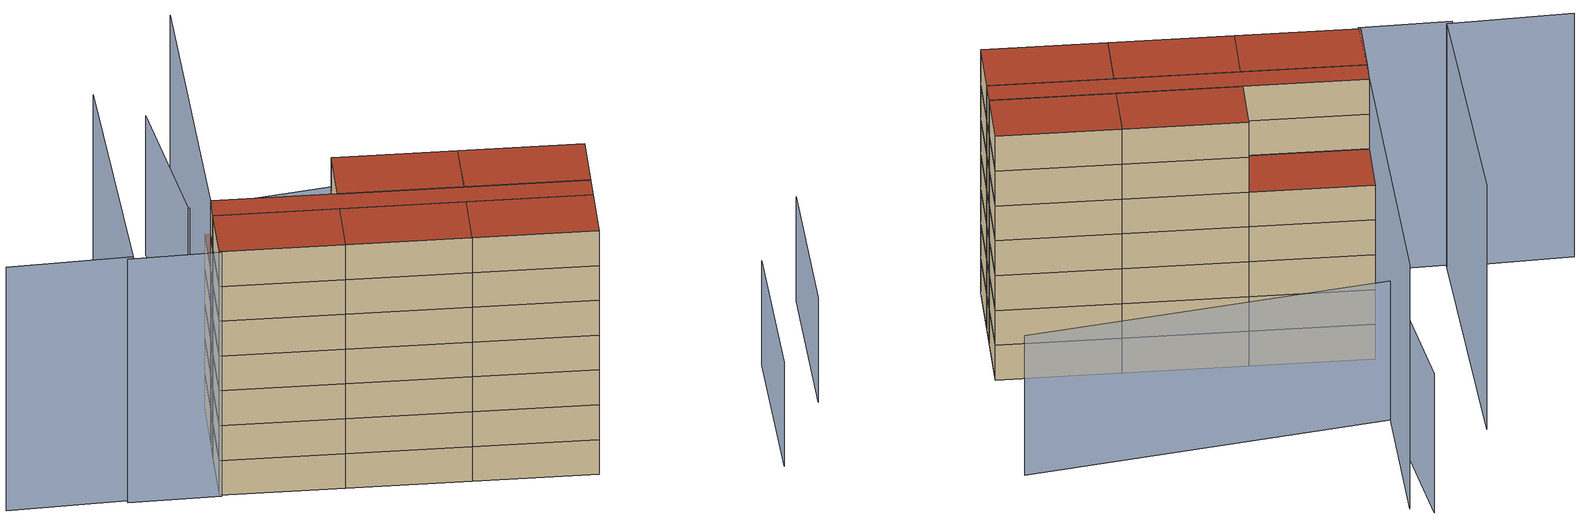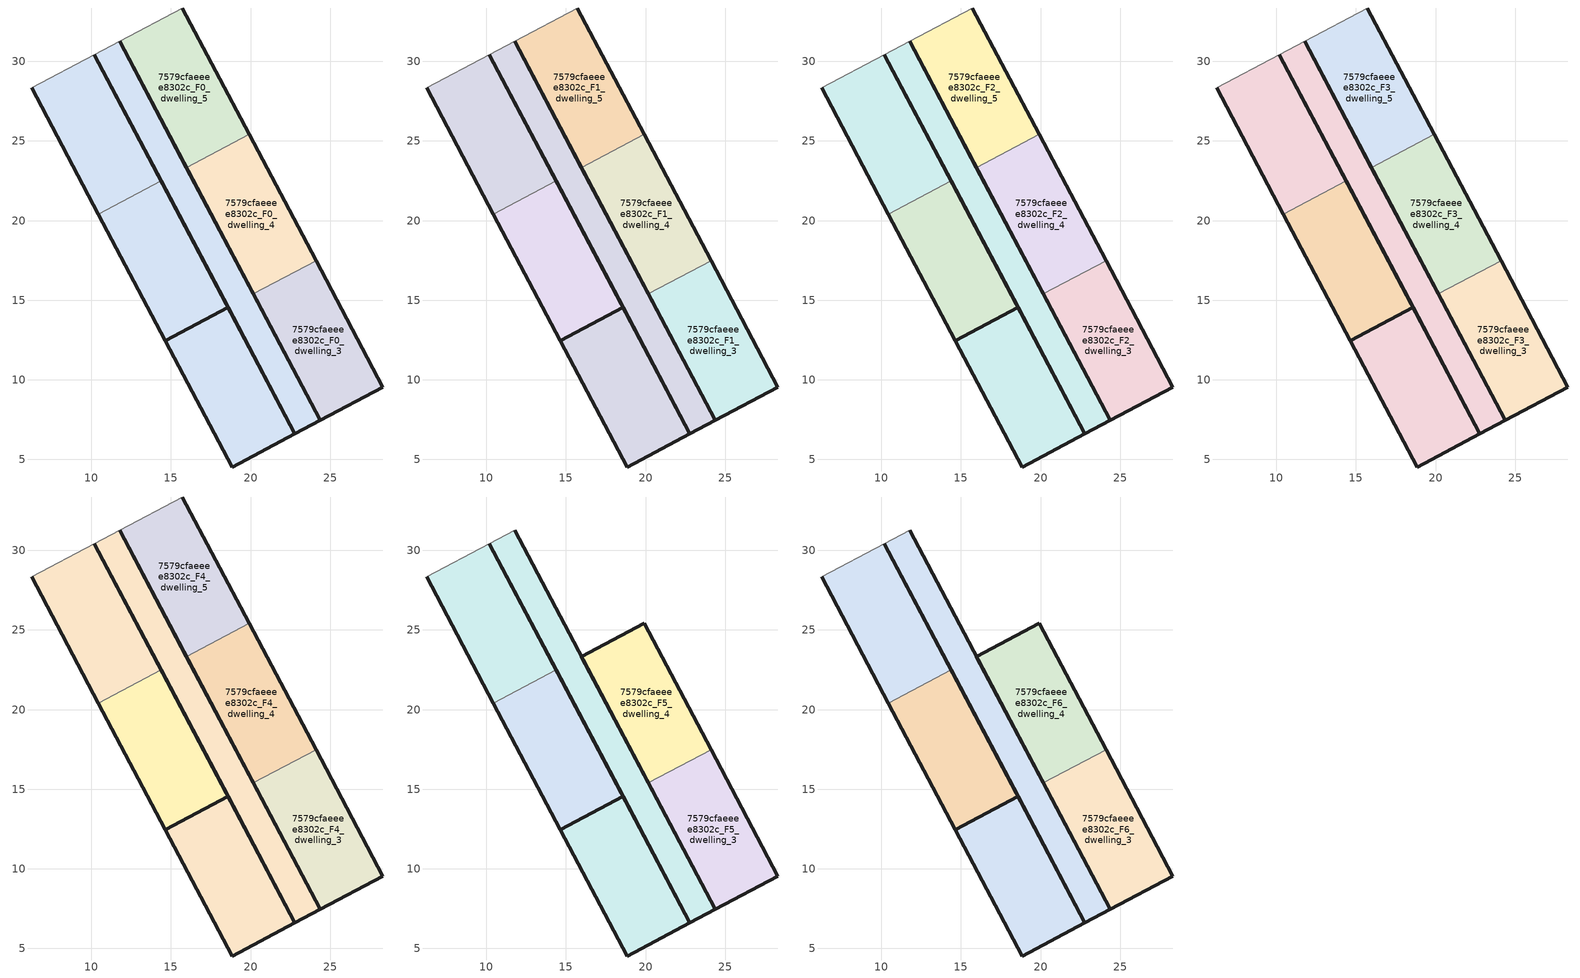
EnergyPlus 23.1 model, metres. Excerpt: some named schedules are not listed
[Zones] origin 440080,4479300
7579cfaeeee8302c_F0_dwelling_0
 floor ground (EU_floor_Construction): 18.58,14.55 22.78,6.61 18.84,4.53 14.64,12.46 z0; 11.78,31.27 24.37,7.45 22.78,6.61 18.58,14.55 10.19,30.42 z0
 wall outside (EU_wall_Construction): 14.64,12.46 18.84,4.53 22.78,6.61 18.58,14.55 14.64,12.46 z0:3
7579cfaeeee8302c_F0_dwelling_1
 floor ground (EU_floor_Construction): 14.38,22.49 18.58,14.55 14.64,12.46 10.44,20.4 z0; 11.78,31.27 24.37,7.45 22.78,6.61 18.58,14.55 14.38,22.49 10.19,30.42 z0
 wall outside (EU_wall_Construction): 10.44,20.4 14.64,12.46 18.58,14.55 14.38,22.49 z0:3
 wall to 7579cfaeeee8302c_F0_dwelling_2 (EU_wall_Construction): 14.38,22.49 10.44,20.4 z0:3
7579cfaeeee8302c_F0_dwelling_2
 floor ground (EU_floor_Construction): 10.19,30.42 14.38,22.49 10.44,20.4 6.25,28.34 z0; 11.78,31.27 24.37,7.45 22.78,6.61 14.38,22.49 10.19,30.42 z0
 wall outside (EU_wall_Construction): 6.25,28.34 10.44,20.4 / 14.38,22.49 10.19,30.42 z0:3
 wall adiabatic (EU_wall_Construction): 10.19,30.42 6.25,28.34 z0:3
7579cfaeeee8302c_F0_dwelling_3
 floor ground (EU_floor_Construction): 24.12,17.48 28.31,9.54 24.37,7.45 20.17,15.39 z0
 wall outside (EU_wall_Construction): 20.17,15.39 24.37,7.45 28.31,9.54 24.12,17.48 z0:3
 wall to 7579cfaeeee8302c_F0_dwelling_4 (EU_wall_Construction): 24.12,17.48 20.17,15.39 z0:3
7579cfaeeee8302c_F0_dwelling_4
 floor ground (EU_floor_Construction): 19.92,25.41 24.12,17.48 20.17,15.39 15.98,23.33 z0
 wall outside (EU_wall_Construction): 24.12,17.48 19.92,25.41 / 15.98,23.33 20.17,15.39 z0:3
 wall to 7579cfaeeee8302c_F0_dwelling_5 (EU_wall_Construction): 19.92,25.41 15.98,23.33 z0:3
7579cfaeeee8302c_F0_dwelling_5
 floor ground (EU_floor_Construction): 15.72,33.35 19.92,25.41 15.98,23.33 11.78,31.27 z0
 wall outside (EU_wall_Construction): 19.92,25.41 15.72,33.35 / 11.78,31.27 15.98,23.33 z0:3
 wall adiabatic (EU_wall_Construction): 15.72,33.35 11.78,31.27 z0:3
7579cfaeeee8302c_F0_circulation
 floor ground (EU_floor_Construction): 18.58,14.55 22.78,6.61 18.84,4.53 14.64,12.46 z0; 11.78,31.27 24.37,7.45 22.78,6.61 18.58,14.55 14.38,22.49 10.19,30.42 z0; 14.38,22.49 18.58,14.55 14.64,12.46 10.44,20.4 z0; 10.19,30.42 14.38,22.49 10.44,20.4 6.25,28.34 z0
 wall outside (EU_wall_Construction): 10.19,30.42 22.78,6.61 24.37,7.45 11.78,31.27 z0:3
 wall adiabatic (EU_wall_Construction): 11.78,31.27 10.19,30.42 z0:3
7579cfaeeee8302c_F1_dwelling_0
 floor outside (EU_floor_Construction): 18.58,14.55 22.78,6.61 18.84,4.53 14.64,12.46 z3
 floor to 7579cfaeeee8302c_F0_dwelling_0 (EU_floor_Construction): 11.78,31.27 24.37,7.45 22.78,6.61 18.58,14.55 10.19,30.42 z3
 wall outside (EU_wall_Construction): 14.64,12.46 18.84,4.53 22.78,6.61 18.58,14.55 14.64,12.46 z3:6
7579cfaeeee8302c_F1_dwelling_1
 floor to 7579cfaeeee8302c_F0_dwelling_1 (EU_floor_Construction): 14.38,22.49 18.58,14.55 14.64,12.46 10.44,20.4 z3; 11.78,31.27 24.37,7.45 22.78,6.61 18.58,14.55 14.38,22.49 10.19,30.42 z3
 wall outside (EU_wall_Construction): 10.44,20.4 14.64,12.46 18.58,14.55 14.38,22.49 z3:6
 wall to 7579cfaeeee8302c_F1_dwelling_2 (EU_wall_Construction): 14.38,22.49 10.44,20.4 z3:6
7579cfaeeee8302c_F1_dwelling_2
 floor to 7579cfaeeee8302c_F0_dwelling_2 (EU_floor_Construction): 10.19,30.42 14.38,22.49 10.44,20.4 6.25,28.34 z3; 11.78,31.27 24.37,7.45 22.78,6.61 14.38,22.49 10.19,30.42 z3
 wall outside (EU_wall_Construction): 6.25,28.34 10.44,20.4 / 14.38,22.49 10.19,30.42 z3:6
 wall adiabatic (EU_wall_Construction): 10.19,30.42 6.25,28.34 z3:6
7579cfaeeee8302c_F1_dwelling_3
 floor to 7579cfaeeee8302c_F0_dwelling_3 (EU_floor_Construction): 24.12,17.48 28.31,9.54 24.37,7.45 20.17,15.39 z3
 wall outside (EU_wall_Construction): 20.17,15.39 24.37,7.45 28.31,9.54 24.12,17.48 z3:6
 wall to 7579cfaeeee8302c_F1_dwelling_4 (EU_wall_Construction): 24.12,17.48 20.17,15.39 z3:6
7579cfaeeee8302c_F1_dwelling_4
 floor to 7579cfaeeee8302c_F0_dwelling_4 (EU_floor_Construction): 19.92,25.41 24.12,17.48 20.17,15.39 15.98,23.33 z3
 wall outside (EU_wall_Construction): 24.12,17.48 19.92,25.41 / 15.98,23.33 20.17,15.39 z3:6
 wall to 7579cfaeeee8302c_F1_dwelling_5 (EU_wall_Construction): 19.92,25.41 15.98,23.33 z3:6
7579cfaeeee8302c_F1_dwelling_5
 floor to 7579cfaeeee8302c_F0_dwelling_5 (EU_floor_Construction): 15.72,33.35 19.92,25.41 15.98,23.33 11.78,31.27 z3
 wall outside (EU_wall_Construction): 19.92,25.41 15.72,33.35 / 11.78,31.27 15.98,23.33 z3:6
 wall adiabatic (EU_wall_Construction): 15.72,33.35 11.78,31.27 z3:6
7579cfaeeee8302c_F1_circulation
 floor outside (EU_floor_Construction): 14.38,22.49 18.58,14.55 14.64,12.46 10.44,20.4 z3; 10.19,30.42 14.38,22.49 10.44,20.4 6.25,28.34 z3
 floor to 7579cfaeeee8302c_F0_circulation (EU_floor_Construction): 18.58,14.55 22.78,6.61 18.84,4.53 14.64,12.46 z3; 11.78,31.27 24.37,7.45 22.78,6.61 18.58,14.55 14.38,22.49 10.19,30.42 z3
 wall outside (EU_wall_Construction): 10.19,30.42 22.78,6.61 24.37,7.45 11.78,31.27 z3:6
 wall adiabatic (EU_wall_Construction): 11.78,31.27 10.19,30.42 z3:6
7579cfaeeee8302c_F2_dwelling_0
 floor outside (EU_floor_Construction): 18.58,14.55 22.78,6.61 18.84,4.53 14.64,12.46 z6
 floor to 7579cfaeeee8302c_F1_dwelling_0 (EU_floor_Construction): 11.78,31.27 24.37,7.45 22.78,6.61 18.58,14.55 10.19,30.42 z6
 wall outside (EU_wall_Construction): 14.64,12.46 18.84,4.53 22.78,6.61 18.58,14.55 14.64,12.46 z6:9
7579cfaeeee8302c_F2_dwelling_1
 floor to 7579cfaeeee8302c_F1_dwelling_1 (EU_floor_Construction): 14.38,22.49 18.58,14.55 14.64,12.46 10.44,20.4 z6; 11.78,31.27 24.37,7.45 22.78,6.61 18.58,14.55 14.38,22.49 10.19,30.42 z6
 wall outside (EU_wall_Construction): 10.44,20.4 14.64,12.46 18.58,14.55 14.38,22.49 z6:9
 wall to 7579cfaeeee8302c_F2_dwelling_2 (EU_wall_Construction): 14.38,22.49 10.44,20.4 z6:9
7579cfaeeee8302c_F2_dwelling_2
 floor to 7579cfaeeee8302c_F1_dwelling_2 (EU_floor_Construction): 10.19,30.42 14.38,22.49 10.44,20.4 6.25,28.34 z6; 11.78,31.27 24.37,7.45 22.78,6.61 14.38,22.49 10.19,30.42 z6
 wall outside (EU_wall_Construction): 6.25,28.34 10.44,20.4 / 14.38,22.49 10.19,30.42 z6:9
 wall adiabatic (EU_wall_Construction): 10.19,30.42 6.25,28.34 z6:9
7579cfaeeee8302c_F2_dwelling_3
 floor to 7579cfaeeee8302c_F1_dwelling_3 (EU_floor_Construction): 24.12,17.48 28.31,9.54 24.37,7.45 20.17,15.39 z6
 wall outside (EU_wall_Construction): 20.17,15.39 24.37,7.45 28.31,9.54 24.12,17.48 z6:9
 wall to 7579cfaeeee8302c_F2_dwelling_4 (EU_wall_Construction): 24.12,17.48 20.17,15.39 z6:9
7579cfaeeee8302c_F2_dwelling_4
 floor to 7579cfaeeee8302c_F1_dwelling_4 (EU_floor_Construction): 19.92,25.41 24.12,17.48 20.17,15.39 15.98,23.33 z6
 wall outside (EU_wall_Construction): 24.12,17.48 19.92,25.41 / 15.98,23.33 20.17,15.39 z6:9
 wall to 7579cfaeeee8302c_F2_dwelling_5 (EU_wall_Construction): 19.92,25.41 15.98,23.33 z6:9
7579cfaeeee8302c_F2_dwelling_5
 floor to 7579cfaeeee8302c_F1_dwelling_5 (EU_floor_Construction): 15.72,33.35 19.92,25.41 15.98,23.33 11.78,31.27 z6
 wall outside (EU_wall_Construction): 19.92,25.41 15.72,33.35 / 11.78,31.27 15.98,23.33 z6:9
 wall adiabatic (EU_wall_Construction): 15.72,33.35 11.78,31.27 z6:9
7579cfaeeee8302c_F2_circulation
 floor outside (EU_floor_Construction): 14.38,22.49 18.58,14.55 14.64,12.46 10.44,20.4 z6; 10.19,30.42 14.38,22.49 10.44,20.4 6.25,28.34 z6
 floor to 7579cfaeeee8302c_F1_circulation (EU_floor_Construction): 18.58,14.55 22.78,6.61 18.84,4.53 14.64,12.46 z6; 11.78,31.27 24.37,7.45 22.78,6.61 18.58,14.55 14.38,22.49 10.19,30.42 z6
 wall outside (EU_wall_Construction): 10.19,30.42 22.78,6.61 24.37,7.45 11.78,31.27 z6:9
 wall adiabatic (EU_wall_Construction): 11.78,31.27 10.19,30.42 z6:9
7579cfaeeee8302c_F3_dwelling_0
 floor outside (EU_floor_Construction): 18.58,14.55 22.78,6.61 18.84,4.53 14.64,12.46 z9
 floor to 7579cfaeeee8302c_F2_dwelling_0 (EU_floor_Construction): 11.78,31.27 24.37,7.45 22.78,6.61 18.58,14.55 10.19,30.42 z9
 wall outside (EU_wall_Construction): 14.64,12.46 18.84,4.53 22.78,6.61 18.58,14.55 14.64,12.46 z9:12
7579cfaeeee8302c_F3_dwelling_1
 floor to 7579cfaeeee8302c_F2_dwelling_1 (EU_floor_Construction): 14.38,22.49 18.58,14.55 14.64,12.46 10.44,20.4 z9; 11.78,31.27 24.37,7.45 22.78,6.61 18.58,14.55 14.38,22.49 10.19,30.42 z9
 wall outside (EU_wall_Construction): 10.44,20.4 14.64,12.46 18.58,14.55 14.38,22.49 z9:12
 wall to 7579cfaeeee8302c_F3_dwelling_2 (EU_wall_Construction): 14.38,22.49 10.44,20.4 z9:12
7579cfaeeee8302c_F3_dwelling_2
 floor to 7579cfaeeee8302c_F2_dwelling_2 (EU_floor_Construction): 10.19,30.42 14.38,22.49 10.44,20.4 6.25,28.34 z9; 11.78,31.27 24.37,7.45 22.78,6.61 14.38,22.49 10.19,30.42 z9
 wall outside (EU_wall_Construction): 6.25,28.34 10.44,20.4 / 14.38,22.49 10.19,30.42 z9:12
 wall adiabatic (EU_wall_Construction): 10.19,30.42 6.25,28.34 z9:12
7579cfaeeee8302c_F3_dwelling_3
 floor to 7579cfaeeee8302c_F2_dwelling_3 (EU_floor_Construction): 24.12,17.48 28.31,9.54 24.37,7.45 20.17,15.39 z9
 wall outside (EU_wall_Construction): 20.17,15.39 24.37,7.45 28.31,9.54 24.12,17.48 z9:12
 wall to 7579cfaeeee8302c_F3_dwelling_4 (EU_wall_Construction): 24.12,17.48 20.17,15.39 z9:12
7579cfaeeee8302c_F3_dwelling_4
 floor to 7579cfaeeee8302c_F2_dwelling_4 (EU_floor_Construction): 19.92,25.41 24.12,17.48 20.17,15.39 15.98,23.33 z9
 wall outside (EU_wall_Construction): 24.12,17.48 19.92,25.41 / 15.98,23.33 20.17,15.39 z9:12
 wall to 7579cfaeeee8302c_F3_dwelling_5 (EU_wall_Construction): 19.92,25.41 15.98,23.33 z9:12
7579cfaeeee8302c_F3_dwelling_5
 floor to 7579cfaeeee8302c_F2_dwelling_5 (EU_floor_Construction): 15.72,33.35 19.92,25.41 15.98,23.33 11.78,31.27 z9
 wall outside (EU_wall_Construction): 19.92,25.41 15.72,33.35 / 11.78,31.27 15.98,23.33 z9:12
 wall adiabatic (EU_wall_Construction): 15.72,33.35 11.78,31.27 z9:12
7579cfaeeee8302c_F3_circulation
 floor outside (EU_floor_Construction): 14.38,22.49 18.58,14.55 14.64,12.46 10.44,20.4 z9; 10.19,30.42 14.38,22.49 10.44,20.4 6.25,28.34 z9
 floor to 7579cfaeeee8302c_F2_circulation (EU_floor_Construction): 18.58,14.55 22.78,6.61 18.84,4.53 14.64,12.46 z9; 11.78,31.27 24.37,7.45 22.78,6.61 18.58,14.55 14.38,22.49 10.19,30.42 z9
 wall outside (EU_wall_Construction): 10.19,30.42 22.78,6.61 24.37,7.45 11.78,31.27 z9:12
 wall adiabatic (EU_wall_Construction): 11.78,31.27 10.19,30.42 z9:12
7579cfaeeee8302c_F4_dwelling_0
 floor outside (EU_floor_Construction): 18.58,14.55 22.78,6.61 18.84,4.53 14.64,12.46 z12
 floor to 7579cfaeeee8302c_F3_dwelling_0 (EU_floor_Construction): 11.78,31.27 24.37,7.45 22.78,6.61 18.58,14.55 10.19,30.42 z12
 wall outside (EU_wall_Construction): 14.64,12.46 18.84,4.53 22.78,6.61 18.58,14.55 14.64,12.46 z12:15
7579cfaeeee8302c_F4_dwelling_1
 floor to 7579cfaeeee8302c_F3_dwelling_1 (EU_floor_Construction): 14.38,22.49 18.58,14.55 14.64,12.46 10.44,20.4 z12; 11.78,31.27 24.37,7.45 22.78,6.61 18.58,14.55 14.38,22.49 10.19,30.42 z12
 wall outside (EU_wall_Construction): 10.44,20.4 14.64,12.46 18.58,14.55 14.38,22.49 z12:15
 wall to 7579cfaeeee8302c_F4_dwelling_2 (EU_wall_Construction): 14.38,22.49 10.44,20.4 z12:15
7579cfaeeee8302c_F4_dwelling_2
 floor to 7579cfaeeee8302c_F3_dwelling_2 (EU_floor_Construction): 10.19,30.42 14.38,22.49 10.44,20.4 6.25,28.34 z12; 11.78,31.27 24.37,7.45 22.78,6.61 14.38,22.49 10.19,30.42 z12
 wall outside (EU_wall_Construction): 6.25,28.34 10.44,20.4 / 14.38,22.49 10.19,30.42 z12:15
 wall adiabatic (EU_wall_Construction): 10.19,30.42 6.25,28.34 z12:15
7579cfaeeee8302c_F4_dwelling_3
 floor to 7579cfaeeee8302c_F3_dwelling_3 (EU_floor_Construction): 24.12,17.48 28.31,9.54 24.37,7.45 20.17,15.39 z12
 wall outside (EU_wall_Construction): 20.17,15.39 24.37,7.45 28.31,9.54 24.12,17.48 z12:15
 wall to 7579cfaeeee8302c_F4_dwelling_4 (EU_wall_Construction): 24.12,17.48 20.17,15.39 z12:15
7579cfaeeee8302c_F4_dwelling_4
 floor to 7579cfaeeee8302c_F3_dwelling_4 (EU_floor_Construction): 19.92,25.41 24.12,17.48 20.17,15.39 15.98,23.33 z12
 wall outside (EU_wall_Construction): 24.12,17.48 19.92,25.41 / 15.98,23.33 20.17,15.39 z12:15
 wall to 7579cfaeeee8302c_F4_dwelling_5 (EU_wall_Construction): 19.92,25.41 15.98,23.33 z12:15
7579cfaeeee8302c_F4_dwelling_5
 floor to 7579cfaeeee8302c_F3_dwelling_5 (EU_floor_Construction): 15.72,33.35 19.92,25.41 15.98,23.33 11.78,31.27 z12
 wall outside (EU_wall_Construction): 19.92,25.41 15.72,33.35 / 11.78,31.27 15.98,23.33 z12:15
 wall adiabatic (EU_wall_Construction): 15.72,33.35 11.78,31.27 z12:15
 roof outside (EU_roof_Construction): 19.92,25.41 15.72,33.35 11.78,31.27 15.98,23.33 z15
7579cfaeeee8302c_F4_circulation
 floor outside (EU_floor_Construction): 14.38,22.49 18.58,14.55 14.64,12.46 10.44,20.4 z12; 10.19,30.42 14.38,22.49 10.44,20.4 6.25,28.34 z12
 floor to 7579cfaeeee8302c_F3_circulation (EU_floor_Construction): 18.58,14.55 22.78,6.61 18.84,4.53 14.64,12.46 z12; 11.78,31.27 24.37,7.45 22.78,6.61 18.58,14.55 14.38,22.49 10.19,30.42 z12
 wall outside (EU_wall_Construction): 10.19,30.42 22.78,6.61 24.37,7.45 11.78,31.27 z12:15
 wall adiabatic (EU_wall_Construction): 11.78,31.27 10.19,30.42 z12:15
7579cfaeeee8302c_F5_dwelling_0
 floor outside (EU_floor_Construction): 18.58,14.55 22.78,6.61 18.84,4.53 14.64,12.46 z15
 floor to 7579cfaeeee8302c_F4_dwelling_0 (EU_floor_Construction): 11.78,31.27 24.37,7.45 22.78,6.61 18.58,14.55 10.19,30.42 z15
 wall outside (EU_wall_Construction): 14.64,12.46 18.84,4.53 22.78,6.61 18.58,14.55 14.64,12.46 z15:18
7579cfaeeee8302c_F5_dwelling_1
 floor to 7579cfaeeee8302c_F4_dwelling_1 (EU_floor_Construction): 14.38,22.49 18.58,14.55 14.64,12.46 10.44,20.4 z15; 11.78,31.27 24.37,7.45 22.78,6.61 18.58,14.55 14.38,22.49 10.19,30.42 z15
 wall outside (EU_wall_Construction): 10.44,20.4 14.64,12.46 18.58,14.55 14.38,22.49 z15:18
 wall to 7579cfaeeee8302c_F5_dwelling_2 (EU_wall_Construction): 14.38,22.49 10.44,20.4 z15:18
7579cfaeeee8302c_F5_dwelling_2
 floor to 7579cfaeeee8302c_F4_dwelling_2 (EU_floor_Construction): 10.19,30.42 14.38,22.49 10.44,20.4 6.25,28.34 z15; 11.78,31.27 24.37,7.45 22.78,6.61 14.38,22.49 10.19,30.42 z15
 wall outside (EU_wall_Construction): 6.25,28.34 10.44,20.4 / 14.38,22.49 10.19,30.42 z15:18
 wall adiabatic (EU_wall_Construction): 10.19,30.42 6.25,28.34 z15:18
7579cfaeeee8302c_F5_dwelling_3
 floor to 7579cfaeeee8302c_F4_dwelling_3 (EU_floor_Construction): 24.12,17.48 28.31,9.54 24.37,7.45 20.17,15.39 z15
 wall outside (EU_wall_Construction): 20.17,15.39 24.37,7.45 28.31,9.54 24.12,17.48 z15:18
 wall to 7579cfaeeee8302c_F5_dwelling_4 (EU_wall_Construction): 24.12,17.48 20.17,15.39 z15:18
7579cfaeeee8302c_F5_dwelling_4
 floor to 7579cfaeeee8302c_F4_dwelling_4 (EU_floor_Construction): 19.92,25.41 24.12,17.48 20.17,15.39 15.98,23.33 z15
 wall outside (EU_wall_Construction): 24.12,17.48 19.92,25.41 15.98,23.33 20.17,15.39 z15:18
7579cfaeeee8302c_F5_circulation
 floor outside (EU_floor_Construction): 14.38,22.49 18.58,14.55 14.64,12.46 10.44,20.4 z15; 10.19,30.42 14.38,22.49 10.44,20.4 6.25,28.34 z15
 floor to 7579cfaeeee8302c_F4_circulation (EU_floor_Construction): 18.58,14.55 22.78,6.61 18.84,4.53 14.64,12.46 z15; 11.78,31.27 24.37,7.45 22.78,6.61 18.58,14.55 14.38,22.49 10.19,30.42 z15
 wall outside (EU_wall_Construction): 10.19,30.42 22.78,6.61 24.37,7.45 11.78,31.27 z15:18
 wall adiabatic (EU_wall_Construction): 11.78,31.27 10.19,30.42 z15:18
7579cfaeeee8302c_F6_dwelling_0
 floor outside (EU_floor_Construction): 18.58,14.55 22.78,6.61 18.84,4.53 14.64,12.46 z18
 floor to 7579cfaeeee8302c_F5_dwelling_0 (EU_floor_Construction): 11.78,31.27 24.37,7.45 22.78,6.61 18.58,14.55 10.19,30.42 z18
 wall outside (EU_wall_Construction): 14.64,12.46 18.84,4.53 22.78,6.61 18.58,14.55 14.64,12.46 z18:21
 roof outside (EU_roof_Construction): 24.37,7.45 11.78,31.27 10.19,30.42 18.58,14.55 22.78,6.61 z21; 22.78,6.61 18.58,14.55 14.64,12.46 18.84,4.53 z21
7579cfaeeee8302c_F6_dwelling_1
 floor to 7579cfaeeee8302c_F5_dwelling_1 (EU_floor_Construction): 14.38,22.49 18.58,14.55 14.64,12.46 10.44,20.4 z18; 11.78,31.27 24.37,7.45 22.78,6.61 18.58,14.55 14.38,22.49 10.19,30.42 z18
 wall outside (EU_wall_Construction): 10.44,20.4 14.64,12.46 18.58,14.55 14.38,22.49 z18:21
 wall to 7579cfaeeee8302c_F6_dwelling_2 (EU_wall_Construction): 14.38,22.49 10.44,20.4 z18:21
 roof outside (EU_roof_Construction): 24.37,7.45 11.78,31.27 10.19,30.42 14.38,22.49 18.58,14.55 22.78,6.61 z21; 18.58,14.55 14.38,22.49 10.44,20.4 14.64,12.46 z21
7579cfaeeee8302c_F6_dwelling_2
 floor to 7579cfaeeee8302c_F5_dwelling_2 (EU_floor_Construction): 10.19,30.42 14.38,22.49 10.44,20.4 6.25,28.34 z18; 11.78,31.27 24.37,7.45 22.78,6.61 14.38,22.49 10.19,30.42 z18
 wall outside (EU_wall_Construction): 6.25,28.34 10.44,20.4 / 14.38,22.49 10.19,30.42 z18:21
 wall adiabatic (EU_wall_Construction): 10.19,30.42 6.25,28.34 z18:21
 roof outside (EU_roof_Construction): 24.37,7.45 11.78,31.27 10.19,30.42 14.38,22.49 22.78,6.61 z21; 14.38,22.49 10.19,30.42 6.25,28.34 10.44,20.4 z21
7579cfaeeee8302c_F6_dwelling_3
 floor to 7579cfaeeee8302c_F5_dwelling_3 (EU_floor_Construction): 24.12,17.48 28.31,9.54 24.37,7.45 20.17,15.39 z18
 wall outside (EU_wall_Construction): 20.17,15.39 24.37,7.45 28.31,9.54 24.12,17.48 z18:21
 wall to 7579cfaeeee8302c_F6_dwelling_4 (EU_wall_Construction): 24.12,17.48 20.17,15.39 z18:21
 roof outside (EU_roof_Construction): 28.31,9.54 24.12,17.48 20.17,15.39 24.37,7.45 z21
7579cfaeeee8302c_F6_dwelling_4
 floor to 7579cfaeeee8302c_F5_dwelling_4 (EU_floor_Construction): 19.92,25.41 24.12,17.48 20.17,15.39 15.98,23.33 z18
 wall outside (EU_wall_Construction): 24.12,17.48 19.92,25.41 15.98,23.33 20.17,15.39 z18:21
 roof outside (EU_roof_Construction): 24.12,17.48 19.92,25.41 15.98,23.33 20.17,15.39 z21
7579cfaeeee8302c_F6_circulation
 floor outside (EU_floor_Construction): 14.38,22.49 18.58,14.55 14.64,12.46 10.44,20.4 z18; 10.19,30.42 14.38,22.49 10.44,20.4 6.25,28.34 z18
 floor to 7579cfaeeee8302c_F5_circulation (EU_floor_Construction): 18.58,14.55 22.78,6.61 18.84,4.53 14.64,12.46 z18; 11.78,31.27 24.37,7.45 22.78,6.61 18.58,14.55 14.38,22.49 10.19,30.42 z18
 wall outside (EU_wall_Construction): 10.19,30.42 22.78,6.61 24.37,7.45 11.78,31.27 z18:21
 wall adiabatic (EU_wall_Construction): 11.78,31.27 10.19,30.42 z18:21
 roof outside (EU_roof_Construction): 24.37,7.45 11.78,31.27 10.19,30.42 14.38,22.49 18.58,14.55 22.78,6.61 z21; 22.78,6.61 18.58,14.55 14.64,12.46 18.84,4.53 z21; 18.58,14.55 14.38,22.49 10.44,20.4 14.64,12.46 z21; 14.38,22.49 10.19,30.42 6.25,28.34 10.44,20.4 z21
shading: 24.7,-7.15 35.59,-0.98 z0:9; 38.3,15.91 22.17,37.26 / 22.17,37.26 31.58,44.37 z0:12; 31.77,42.58 6.24,28.12 / 6.24,28.12 2.94,33.95 / 20.68,43.88 3.37,33.7 / 3.37,33.7 -1.22,41.51 z0:21
[Building]
EU S2 Campaign: North Axis=0; Terrain=City; Solar Distribution=FullExterior
[Site:Location]
Madrid: Latitude=40.5; Longitude=-3.5; Time Zone=1; Elevation=609
[SizingPeriod:WeatherFileDays]
AnnualSizingPeriod: Begin Month=1; Begin Day of Month=1; End Month=12; End Day of Month=31; Day of Week for Start Day=Monday; Use Weather File Daylight Saving Period=No; Use Weather File Rain and Snow Indicators=No
[MATERIAL]
EU_InternalMass_Material: Roughness=MediumRough; Thickness=0.1; Conductivity=1; Density=1800; Specific Heat=900; Thermal Absorptance=0.9; Solar Absorptance=0.7; Visible Absorptance=0.7
[MATERIAL:NOMASS] Roughness=MediumRough; Thermal Absorptance=0.9; Solar Absorptance=0.7; Visible Absorptance=0.7
Name | Thermal Resistance
EU_wall_NoMass | 1.60022
EU_roof_NoMass | 1.57597
EU_floor_NoMass | 0.470652
[CONSTRUCTION]
EU_wall_Construction: EU_wall_NoMass
EU_roof_Construction: EU_roof_NoMass
EU_floor_Construction: EU_floor_NoMass
EU_InternalMass_Construction: EU_InternalMass_Material
[ZONE] Type=1; Multiplier=1; Ceiling Height=autocalculate; Floor Area=autocalculate; Part of Total Floor Area=Yes
Name | Volume
7579cfaeeee8302c_F0_dwelling_0; 7579cfaeeee8302c_F0_dwelling_1; 7579cfaeeee8302c_F1_dwelling_1; 7579cfaeeee8302c_F2_dwelling_1; 7579cfaeeee8302c_F3_dwelling_1; 7579cfaeeee8302c_F4_dwelling_1; 7579cfaeeee8302c_F5_dwelling_1; 7579cfaeeee8302c_F6_dwelling_1; 7579cfaeeee8302c_F1_dwelling_2; 7579cfaeeee8302c_F2_dwelling_2; 7579cfaeeee8302c_F3_dwelling_2; 7579cfaeeee8302c_F4_dwelling_2; 7579cfaeeee8302c_F5_dwelling_2; 7579cfaeeee8302c_F6_dwelling_2 | 265.583
7579cfaeeee8302c_F1_dwelling_0; 7579cfaeeee8302c_F2_dwelling_0; 7579cfaeeee8302c_F3_dwelling_0; 7579cfaeeee8302c_F4_dwelling_0; 7579cfaeeee8302c_F5_dwelling_0; 7579cfaeeee8302c_F6_dwelling_0; 7579cfaeeee8302c_F0_dwelling_2 | 265.584
7579cfaeeee8302c_F0_dwelling_3; 7579cfaeeee8302c_F1_dwelling_3; 7579cfaeeee8302c_F2_dwelling_3; 7579cfaeeee8302c_F3_dwelling_3; 7579cfaeeee8302c_F4_dwelling_3; 7579cfaeeee8302c_F5_dwelling_3; 7579cfaeeee8302c_F6_dwelling_3; 7579cfaeeee8302c_F0_dwelling_5; 7579cfaeeee8302c_F1_dwelling_5; 7579cfaeeee8302c_F2_dwelling_5; 7579cfaeeee8302c_F3_dwelling_5; 7579cfaeeee8302c_F4_dwelling_5 | 120.107
7579cfaeeee8302c_F0_dwelling_4; 7579cfaeeee8302c_F1_dwelling_4; 7579cfaeeee8302c_F2_dwelling_4; 7579cfaeeee8302c_F3_dwelling_4; 7579cfaeeee8302c_F4_dwelling_4; 7579cfaeeee8302c_F5_dwelling_4; 7579cfaeeee8302c_F6_dwelling_4 | 120.106
7579cfaeeee8302c_F0_circulation; 7579cfaeeee8302c_F1_circulation; 7579cfaeeee8302c_F2_circulation; 7579cfaeeee8302c_F3_circulation; 7579cfaeeee8302c_F4_circulation; 7579cfaeeee8302c_F5_circulation; 7579cfaeeee8302c_F6_circulation | 505.819
[INTERNALMASS] Construction=EU_InternalMass_Construction
Name | Zone or ZoneList | Surface Area
7579cfaeeee8302c_F0_dwelling_0_EU_InternalMass | 7579cfaeeee8302c_F0_dwelling_0 | 40.0393
7579cfaeeee8302c_F0_dwelling_1_EU_InternalMass | 7579cfaeeee8302c_F0_dwelling_1 | 40.0393
7579cfaeeee8302c_F0_dwelling_2_EU_InternalMass | 7579cfaeeee8302c_F0_dwelling_2 | 40.0393
7579cfaeeee8302c_F0_dwelling_3_EU_InternalMass | 7579cfaeeee8302c_F0_dwelling_3 | 40.0355
7579cfaeeee8302c_F0_dwelling_4_EU_InternalMass | 7579cfaeeee8302c_F0_dwelling_4 | 40.0355
7579cfaeeee8302c_F0_dwelling_5_EU_InternalMass | 7579cfaeeee8302c_F0_dwelling_5 | 40.0355
7579cfaeeee8302c_F1_dwelling_0_EU_InternalMass | 7579cfaeeee8302c_F1_dwelling_0 | 40.0393
7579cfaeeee8302c_F1_dwelling_1_EU_InternalMass | 7579cfaeeee8302c_F1_dwelling_1 | 40.0393
7579cfaeeee8302c_F1_dwelling_2_EU_InternalMass | 7579cfaeeee8302c_F1_dwelling_2 | 40.0393
7579cfaeeee8302c_F1_dwelling_3_EU_InternalMass | 7579cfaeeee8302c_F1_dwelling_3 | 40.0355
7579cfaeeee8302c_F1_dwelling_4_EU_InternalMass | 7579cfaeeee8302c_F1_dwelling_4 | 40.0355
7579cfaeeee8302c_F1_dwelling_5_EU_InternalMass | 7579cfaeeee8302c_F1_dwelling_5 | 40.0355
7579cfaeeee8302c_F2_dwelling_0_EU_InternalMass | 7579cfaeeee8302c_F2_dwelling_0 | 40.0393
7579cfaeeee8302c_F2_dwelling_1_EU_InternalMass | 7579cfaeeee8302c_F2_dwelling_1 | 40.0393
7579cfaeeee8302c_F2_dwelling_2_EU_InternalMass | 7579cfaeeee8302c_F2_dwelling_2 | 40.0393
7579cfaeeee8302c_F2_dwelling_3_EU_InternalMass | 7579cfaeeee8302c_F2_dwelling_3 | 40.0355
7579cfaeeee8302c_F2_dwelling_4_EU_InternalMass | 7579cfaeeee8302c_F2_dwelling_4 | 40.0355
7579cfaeeee8302c_F2_dwelling_5_EU_InternalMass | 7579cfaeeee8302c_F2_dwelling_5 | 40.0355
7579cfaeeee8302c_F3_dwelling_0_EU_InternalMass | 7579cfaeeee8302c_F3_dwelling_0 | 40.0393
7579cfaeeee8302c_F3_dwelling_1_EU_InternalMass | 7579cfaeeee8302c_F3_dwelling_1 | 40.0393
7579cfaeeee8302c_F3_dwelling_2_EU_InternalMass | 7579cfaeeee8302c_F3_dwelling_2 | 40.0393
7579cfaeeee8302c_F3_dwelling_3_EU_InternalMass | 7579cfaeeee8302c_F3_dwelling_3 | 40.0355
7579cfaeeee8302c_F3_dwelling_4_EU_InternalMass | 7579cfaeeee8302c_F3_dwelling_4 | 40.0355
7579cfaeeee8302c_F3_dwelling_5_EU_InternalMass | 7579cfaeeee8302c_F3_dwelling_5 | 40.0355
7579cfaeeee8302c_F4_dwelling_0_EU_InternalMass | 7579cfaeeee8302c_F4_dwelling_0 | 40.0393
7579cfaeeee8302c_F4_dwelling_1_EU_InternalMass | 7579cfaeeee8302c_F4_dwelling_1 | 40.0393
7579cfaeeee8302c_F4_dwelling_2_EU_InternalMass | 7579cfaeeee8302c_F4_dwelling_2 | 40.0393
7579cfaeeee8302c_F4_dwelling_3_EU_InternalMass | 7579cfaeeee8302c_F4_dwelling_3 | 40.0355
7579cfaeeee8302c_F4_dwelling_4_EU_InternalMass | 7579cfaeeee8302c_F4_dwelling_4 | 40.0355
7579cfaeeee8302c_F4_dwelling_5_EU_InternalMass | 7579cfaeeee8302c_F4_dwelling_5 | 40.0355
7579cfaeeee8302c_F5_dwelling_0_EU_InternalMass | 7579cfaeeee8302c_F5_dwelling_0 | 40.0393
7579cfaeeee8302c_F5_dwelling_1_EU_InternalMass | 7579cfaeeee8302c_F5_dwelling_1 | 40.0393
7579cfaeeee8302c_F5_dwelling_2_EU_InternalMass | 7579cfaeeee8302c_F5_dwelling_2 | 40.0393
7579cfaeeee8302c_F5_dwelling_3_EU_InternalMass | 7579cfaeeee8302c_F5_dwelling_3 | 60.0533
7579cfaeeee8302c_F5_dwelling_4_EU_InternalMass | 7579cfaeeee8302c_F5_dwelling_4 | 60.0533
7579cfaeeee8302c_F6_dwelling_0_EU_InternalMass | 7579cfaeeee8302c_F6_dwelling_0 | 40.0393
7579cfaeeee8302c_F6_dwelling_1_EU_InternalMass | 7579cfaeeee8302c_F6_dwelling_1 | 40.0393
7579cfaeeee8302c_F6_dwelling_2_EU_InternalMass | 7579cfaeeee8302c_F6_dwelling_2 | 40.0393
7579cfaeeee8302c_F6_dwelling_3_EU_InternalMass | 7579cfaeeee8302c_F6_dwelling_3 | 60.0533
7579cfaeeee8302c_F6_dwelling_4_EU_InternalMass | 7579cfaeeee8302c_F6_dwelling_4 | 60.0533
[OTHEREQUIPMENT] Fuel Type=Electricity; Design Level Calculation Method=Watts/Area; Power per Zone Floor Area=1; Fraction Latent=0; Fraction Radiant=0; Fraction Lost=0; Carbon Dioxide Generation Rate=0; EndUse Subcategory=EU_Step8_InternalGains
Name | Zone or ZoneList or Space or SpaceList | Schedule
EU_Step8_InternalGain_7579cfaeeee8302c_F0_dwelling_0_f000 | 7579cfaeeee8302c_F0_dwelling_0 | EU_Step8_GainSchedule_7579cfaeeee8302c_F0_dwelling_0_f000
EU_Step8_InternalGain_7579cfaeeee8302c_F0_dwelling_1_f000 | 7579cfaeeee8302c_F0_dwelling_1 | EU_Step8_GainSchedule_7579cfaeeee8302c_F0_dwelling_1_f000
EU_Step8_InternalGain_7579cfaeeee8302c_F0_dwelling_2_f000 | 7579cfaeeee8302c_F0_dwelling_2 | EU_Step8_GainSchedule_7579cfaeeee8302c_F0_dwelling_2_f000
EU_Step8_InternalGain_7579cfaeeee8302c_F0_dwelling_3_f000 | 7579cfaeeee8302c_F0_dwelling_3 | EU_Step8_GainSchedule_7579cfaeeee8302c_F0_dwelling_3_f000
EU_Step8_InternalGain_7579cfaeeee8302c_F0_dwelling_4_f000 | 7579cfaeeee8302c_F0_dwelling_4 | EU_Step8_GainSchedule_7579cfaeeee8302c_F0_dwelling_4_f000
EU_Step8_InternalGain_7579cfaeeee8302c_F0_dwelling_5_f000 | 7579cfaeeee8302c_F0_dwelling_5 | EU_Step8_GainSchedule_7579cfaeeee8302c_F0_dwelling_5_f000
EU_Step8_InternalGain_7579cfaeeee8302c_F1_dwelling_0_f000 | 7579cfaeeee8302c_F1_dwelling_0 | EU_Step8_GainSchedule_7579cfaeeee8302c_F1_dwelling_0_f000
EU_Step8_InternalGain_7579cfaeeee8302c_F1_dwelling_1_f000 | 7579cfaeeee8302c_F1_dwelling_1 | EU_Step8_GainSchedule_7579cfaeeee8302c_F1_dwelling_1_f000
EU_Step8_InternalGain_7579cfaeeee8302c_F1_dwelling_2_f000 | 7579cfaeeee8302c_F1_dwelling_2 | EU_Step8_GainSchedule_7579cfaeeee8302c_F1_dwelling_2_f000
EU_Step8_InternalGain_7579cfaeeee8302c_F1_dwelling_3_f000 | 7579cfaeeee8302c_F1_dwelling_3 | EU_Step8_GainSchedule_7579cfaeeee8302c_F1_dwelling_3_f000
EU_Step8_InternalGain_7579cfaeeee8302c_F1_dwelling_4_f000 | 7579cfaeeee8302c_F1_dwelling_4 | EU_Step8_GainSchedule_7579cfaeeee8302c_F1_dwelling_4_f000
EU_Step8_InternalGain_7579cfaeeee8302c_F1_dwelling_5_f000 | 7579cfaeeee8302c_F1_dwelling_5 | EU_Step8_GainSchedule_7579cfaeeee8302c_F1_dwelling_5_f000
EU_Step8_InternalGain_7579cfaeeee8302c_F2_dwelling_0_f000 | 7579cfaeeee8302c_F2_dwelling_0 | EU_Step8_GainSchedule_7579cfaeeee8302c_F2_dwelling_0_f000
EU_Step8_InternalGain_7579cfaeeee8302c_F2_dwelling_1_f000 | 7579cfaeeee8302c_F2_dwelling_1 | EU_Step8_GainSchedule_7579cfaeeee8302c_F2_dwelling_1_f000
EU_Step8_InternalGain_7579cfaeeee8302c_F2_dwelling_2_f000 | 7579cfaeeee8302c_F2_dwelling_2 | EU_Step8_GainSchedule_7579cfaeeee8302c_F2_dwelling_2_f000
EU_Step8_InternalGain_7579cfaeeee8302c_F2_dwelling_3_f000 | 7579cfaeeee8302c_F2_dwelling_3 | EU_Step8_GainSchedule_7579cfaeeee8302c_F2_dwelling_3_f000
EU_Step8_InternalGain_7579cfaeeee8302c_F2_dwelling_4_f000 | 7579cfaeeee8302c_F2_dwelling_4 | EU_Step8_GainSchedule_7579cfaeeee8302c_F2_dwelling_4_f000
EU_Step8_InternalGain_7579cfaeeee8302c_F2_dwelling_5_f000 | 7579cfaeeee8302c_F2_dwelling_5 | EU_Step8_GainSchedule_7579cfaeeee8302c_F2_dwelling_5_f000
EU_Step8_InternalGain_7579cfaeeee8302c_F3_dwelling_0_f000 | 7579cfaeeee8302c_F3_dwelling_0 | EU_Step8_GainSchedule_7579cfaeeee8302c_F3_dwelling_0_f000
EU_Step8_InternalGain_7579cfaeeee8302c_F3_dwelling_1_f000 | 7579cfaeeee8302c_F3_dwelling_1 | EU_Step8_GainSchedule_7579cfaeeee8302c_F3_dwelling_1_f000
EU_Step8_InternalGain_7579cfaeeee8302c_F3_dwelling_2_f000 | 7579cfaeeee8302c_F3_dwelling_2 | EU_Step8_GainSchedule_7579cfaeeee8302c_F3_dwelling_2_f000
EU_Step8_InternalGain_7579cfaeeee8302c_F3_dwelling_3_f000 | 7579cfaeeee8302c_F3_dwelling_3 | EU_Step8_GainSchedule_7579cfaeeee8302c_F3_dwelling_3_f000
EU_Step8_InternalGain_7579cfaeeee8302c_F3_dwelling_4_f000 | 7579cfaeeee8302c_F3_dwelling_4 | EU_Step8_GainSchedule_7579cfaeeee8302c_F3_dwelling_4_f000
EU_Step8_InternalGain_7579cfaeeee8302c_F3_dwelling_5_f000 | 7579cfaeeee8302c_F3_dwelling_5 | EU_Step8_GainSchedule_7579cfaeeee8302c_F3_dwelling_5_f000
EU_Step8_InternalGain_7579cfaeeee8302c_F4_dwelling_0_f000 | 7579cfaeeee8302c_F4_dwelling_0 | EU_Step8_GainSchedule_7579cfaeeee8302c_F4_dwelling_0_f000
EU_Step8_InternalGain_7579cfaeeee8302c_F4_dwelling_1_f000 | 7579cfaeeee8302c_F4_dwelling_1 | EU_Step8_GainSchedule_7579cfaeeee8302c_F4_dwelling_1_f000
EU_Step8_InternalGain_7579cfaeeee8302c_F4_dwelling_2_f000 | 7579cfaeeee8302c_F4_dwelling_2 | EU_Step8_GainSchedule_7579cfaeeee8302c_F4_dwelling_2_f000
EU_Step8_InternalGain_7579cfaeeee8302c_F4_dwelling_3_f000 | 7579cfaeeee8302c_F4_dwelling_3 | EU_Step8_GainSchedule_7579cfaeeee8302c_F4_dwelling_3_f000
EU_Step8_InternalGain_7579cfaeeee8302c_F4_dwelling_4_f000 | 7579cfaeeee8302c_F4_dwelling_4 | EU_Step8_GainSchedule_7579cfaeeee8302c_F4_dwelling_4_f000
EU_Step8_InternalGain_7579cfaeeee8302c_F4_dwelling_5_f000 | 7579cfaeeee8302c_F4_dwelling_5 | EU_Step8_GainSchedule_7579cfaeeee8302c_F4_dwelling_5_f000
EU_Step8_InternalGain_7579cfaeeee8302c_F5_dwelling_0_f000 | 7579cfaeeee8302c_F5_dwelling_0 | EU_Step8_GainSchedule_7579cfaeeee8302c_F5_dwelling_0_f000
EU_Step8_InternalGain_7579cfaeeee8302c_F5_dwelling_1_f000 | 7579cfaeeee8302c_F5_dwelling_1 | EU_Step8_GainSchedule_7579cfaeeee8302c_F5_dwelling_1_f000
EU_Step8_InternalGain_7579cfaeeee8302c_F5_dwelling_2_f000 | 7579cfaeeee8302c_F5_dwelling_2 | EU_Step8_GainSchedule_7579cfaeeee8302c_F5_dwelling_2_f000
EU_Step8_InternalGain_7579cfaeeee8302c_F5_dwelling_3_f000 | 7579cfaeeee8302c_F5_dwelling_3 | EU_Step8_GainSchedule_7579cfaeeee8302c_F5_dwelling_3_f000
EU_Step8_InternalGain_7579cfaeeee8302c_F5_dwelling_4_f000 | 7579cfaeeee8302c_F5_dwelling_4 | EU_Step8_GainSchedule_7579cfaeeee8302c_F5_dwelling_4_f000
EU_Step8_InternalGain_7579cfaeeee8302c_F6_dwelling_0_f000 | 7579cfaeeee8302c_F6_dwelling_0 | EU_Step8_GainSchedule_7579cfaeeee8302c_F6_dwelling_0_f000
EU_Step8_InternalGain_7579cfaeeee8302c_F6_dwelling_1_f000 | 7579cfaeeee8302c_F6_dwelling_1 | EU_Step8_GainSchedule_7579cfaeeee8302c_F6_dwelling_1_f000
EU_Step8_InternalGain_7579cfaeeee8302c_F6_dwelling_2_f000 | 7579cfaeeee8302c_F6_dwelling_2 | EU_Step8_GainSchedule_7579cfaeeee8302c_F6_dwelling_2_f000
EU_Step8_InternalGain_7579cfaeeee8302c_F6_dwelling_3_f000 | 7579cfaeeee8302c_F6_dwelling_3 | EU_Step8_GainSchedule_7579cfaeeee8302c_F6_dwelling_3_f000
EU_Step8_InternalGain_7579cfaeeee8302c_F6_dwelling_4_f000 | 7579cfaeeee8302c_F6_dwelling_4 | EU_Step8_GainSchedule_7579cfaeeee8302c_F6_dwelling_4_f000
[ZONEINFILTRATION:DESIGNFLOWRATE] Schedule=EU_AlwaysOn; Design Flow Rate Calculation Method=Flow/Area; Flow Rate per Floor Area=0.0005; Constant Term Coefficient=1; Temperature Term Coefficient=0; Velocity Term Coefficient=0; Velocity Squared Term Coefficient=0
Name | Zone or ZoneList or Space or SpaceList
EU_Circulation_Infiltration_7579cfaeeee8302c_F0_circulation | 7579cfaeeee8302c_F0_circulation
EU_Circulation_Infiltration_7579cfaeeee8302c_F1_circulation | 7579cfaeeee8302c_F1_circulation
EU_Circulation_Infiltration_7579cfaeeee8302c_F2_circulation | 7579cfaeeee8302c_F2_circulation
EU_Circulation_Infiltration_7579cfaeeee8302c_F3_circulation | 7579cfaeeee8302c_F3_circulation
EU_Circulation_Infiltration_7579cfaeeee8302c_F4_circulation | 7579cfaeeee8302c_F4_circulation
EU_Circulation_Infiltration_7579cfaeeee8302c_F5_circulation | 7579cfaeeee8302c_F5_circulation
EU_Circulation_Infiltration_7579cfaeeee8302c_F6_circulation | 7579cfaeeee8302c_F6_circulation
[ZONEVENTILATION:DESIGNFLOWRATE] Schedule=EU_AlwaysOn; Design Flow Rate Calculation Method=AirChanges/Hour; Air Changes per Hour=0.480704; Ventilation Type=Natural; Fan Pressure Rise=0; Fan Total Efficiency=1; Constant Term Coefficient=1; Temperature Term Coefficient=0; Velocity Term Coefficient=0; Velocity Squared Term Coefficient=0; Minimum Indoor Temperature=-100; Maximum Indoor Temperature=100; Delta Temperature=-100; Minimum Outdoor Temperature=-100; Maximum Outdoor Temperature=100; Maximum Wind Speed=40
Name | Zone or ZoneList or Space or SpaceList
EU_ConstantAir_7579cfaeeee8302c_F0_dwelling_0 | 7579cfaeeee8302c_F0_dwelling_0
EU_ConstantAir_7579cfaeeee8302c_F0_dwelling_1 | 7579cfaeeee8302c_F0_dwelling_1
EU_ConstantAir_7579cfaeeee8302c_F0_dwelling_2 | 7579cfaeeee8302c_F0_dwelling_2
EU_ConstantAir_7579cfaeeee8302c_F0_dwelling_3 | 7579cfaeeee8302c_F0_dwelling_3
EU_ConstantAir_7579cfaeeee8302c_F0_dwelling_4 | 7579cfaeeee8302c_F0_dwelling_4
EU_ConstantAir_7579cfaeeee8302c_F0_dwelling_5 | 7579cfaeeee8302c_F0_dwelling_5
EU_ConstantAir_7579cfaeeee8302c_F1_dwelling_0 | 7579cfaeeee8302c_F1_dwelling_0
EU_ConstantAir_7579cfaeeee8302c_F1_dwelling_1 | 7579cfaeeee8302c_F1_dwelling_1
EU_ConstantAir_7579cfaeeee8302c_F1_dwelling_2 | 7579cfaeeee8302c_F1_dwelling_2
EU_ConstantAir_7579cfaeeee8302c_F1_dwelling_3 | 7579cfaeeee8302c_F1_dwelling_3
EU_ConstantAir_7579cfaeeee8302c_F1_dwelling_4 | 7579cfaeeee8302c_F1_dwelling_4
EU_ConstantAir_7579cfaeeee8302c_F1_dwelling_5 | 7579cfaeeee8302c_F1_dwelling_5
EU_ConstantAir_7579cfaeeee8302c_F2_dwelling_0 | 7579cfaeeee8302c_F2_dwelling_0
EU_ConstantAir_7579cfaeeee8302c_F2_dwelling_1 | 7579cfaeeee8302c_F2_dwelling_1
EU_ConstantAir_7579cfaeeee8302c_F2_dwelling_2 | 7579cfaeeee8302c_F2_dwelling_2
EU_ConstantAir_7579cfaeeee8302c_F2_dwelling_3 | 7579cfaeeee8302c_F2_dwelling_3
EU_ConstantAir_7579cfaeeee8302c_F2_dwelling_4 | 7579cfaeeee8302c_F2_dwelling_4
EU_ConstantAir_7579cfaeeee8302c_F2_dwelling_5 | 7579cfaeeee8302c_F2_dwelling_5
EU_ConstantAir_7579cfaeeee8302c_F3_dwelling_0 | 7579cfaeeee8302c_F3_dwelling_0
EU_ConstantAir_7579cfaeeee8302c_F3_dwelling_1 | 7579cfaeeee8302c_F3_dwelling_1
EU_ConstantAir_7579cfaeeee8302c_F3_dwelling_2 | 7579cfaeeee8302c_F3_dwelling_2
EU_ConstantAir_7579cfaeeee8302c_F3_dwelling_3 | 7579cfaeeee8302c_F3_dwelling_3
EU_ConstantAir_7579cfaeeee8302c_F3_dwelling_4 | 7579cfaeeee8302c_F3_dwelling_4
EU_ConstantAir_7579cfaeeee8302c_F3_dwelling_5 | 7579cfaeeee8302c_F3_dwelling_5
EU_ConstantAir_7579cfaeeee8302c_F4_dwelling_0 | 7579cfaeeee8302c_F4_dwelling_0
EU_ConstantAir_7579cfaeeee8302c_F4_dwelling_1 | 7579cfaeeee8302c_F4_dwelling_1
EU_ConstantAir_7579cfaeeee8302c_F4_dwelling_2 | 7579cfaeeee8302c_F4_dwelling_2
EU_ConstantAir_7579cfaeeee8302c_F4_dwelling_3 | 7579cfaeeee8302c_F4_dwelling_3
EU_ConstantAir_7579cfaeeee8302c_F4_dwelling_4 | 7579cfaeeee8302c_F4_dwelling_4
EU_ConstantAir_7579cfaeeee8302c_F4_dwelling_5 | 7579cfaeeee8302c_F4_dwelling_5
EU_ConstantAir_7579cfaeeee8302c_F5_dwelling_0 | 7579cfaeeee8302c_F5_dwelling_0
EU_ConstantAir_7579cfaeeee8302c_F5_dwelling_1 | 7579cfaeeee8302c_F5_dwelling_1
EU_ConstantAir_7579cfaeeee8302c_F5_dwelling_2 | 7579cfaeeee8302c_F5_dwelling_2
EU_ConstantAir_7579cfaeeee8302c_F5_dwelling_3 | 7579cfaeeee8302c_F5_dwelling_3
EU_ConstantAir_7579cfaeeee8302c_F5_dwelling_4 | 7579cfaeeee8302c_F5_dwelling_4
EU_ConstantAir_7579cfaeeee8302c_F6_dwelling_0 | 7579cfaeeee8302c_F6_dwelling_0
EU_ConstantAir_7579cfaeeee8302c_F6_dwelling_1 | 7579cfaeeee8302c_F6_dwelling_1
EU_ConstantAir_7579cfaeeee8302c_F6_dwelling_2 | 7579cfaeeee8302c_F6_dwelling_2
EU_ConstantAir_7579cfaeeee8302c_F6_dwelling_3 | 7579cfaeeee8302c_F6_dwelling_3
EU_ConstantAir_7579cfaeeee8302c_F6_dwelling_4 | 7579cfaeeee8302c_F6_dwelling_4
[HVACTEMPLATE:ZONE:IDEALLOADSAIRSYSTEM] System Availability Schedule=EU_AlwaysOn; Maximum Heating Supply Air Temperature=50; Minimum Cooling Supply Air Temperature=13; Maximum Heating Supply Air Humidity Ratio=0.0156; Minimum Cooling Supply Air Humidity Ratio=0.0077; Heating Limit=NoLimit; Cooling Limit=NoLimit; Heating Availability Schedule=EU_AlwaysOn; Cooling Availability Schedule=EU_CoolingOff; Dehumidification Control Type=ConstantSensibleHeatRatio; Cooling Sensible Heat Ratio=0.7; Dehumidification Setpoint=60; Humidification Control Type=None; Humidification Setpoint=30; Outdoor Air Method=None; Outdoor Air Flow Rate per Person=0.00944; Outdoor Air Flow Rate per Zone Floor Area=0; Outdoor Air Flow Rate per Zone=0; Demand Controlled Ventilation Type=None; Outdoor Air Economizer Type=NoEconomizer; Heat Recovery Type=None; Sensible Heat Recovery Effectiveness=0.7; Latent Heat Recovery Effectiveness=0.65
Name | Template Thermostat
7579cfaeeee8302c_F0_dwelling_0 | EU_HeatOnly_7579cfaeeee8302c_F0_dwelling_0
7579cfaeeee8302c_F0_dwelling_1 | EU_HeatOnly_7579cfaeeee8302c_F0_dwelling_1
7579cfaeeee8302c_F0_dwelling_2 | EU_HeatOnly_7579cfaeeee8302c_F0_dwelling_2
7579cfaeeee8302c_F0_dwelling_3 | EU_HeatOnly_7579cfaeeee8302c_F0_dwelling_3
7579cfaeeee8302c_F0_dwelling_4 | EU_HeatOnly_7579cfaeeee8302c_F0_dwelling_4
7579cfaeeee8302c_F0_dwelling_5 | EU_HeatOnly_7579cfaeeee8302c_F0_dwelling_5
7579cfaeeee8302c_F1_dwelling_0 | EU_HeatOnly_7579cfaeeee8302c_F1_dwelling_0
7579cfaeeee8302c_F1_dwelling_1 | EU_HeatOnly_7579cfaeeee8302c_F1_dwelling_1
7579cfaeeee8302c_F1_dwelling_2 | EU_HeatOnly_7579cfaeeee8302c_F1_dwelling_2
7579cfaeeee8302c_F1_dwelling_3 | EU_HeatOnly_7579cfaeeee8302c_F1_dwelling_3
7579cfaeeee8302c_F1_dwelling_4 | EU_HeatOnly_7579cfaeeee8302c_F1_dwelling_4
7579cfaeeee8302c_F1_dwelling_5 | EU_HeatOnly_7579cfaeeee8302c_F1_dwelling_5
7579cfaeeee8302c_F2_dwelling_0 | EU_HeatOnly_7579cfaeeee8302c_F2_dwelling_0
7579cfaeeee8302c_F2_dwelling_1 | EU_HeatOnly_7579cfaeeee8302c_F2_dwelling_1
7579cfaeeee8302c_F2_dwelling_2 | EU_HeatOnly_7579cfaeeee8302c_F2_dwelling_2
7579cfaeeee8302c_F2_dwelling_3 | EU_HeatOnly_7579cfaeeee8302c_F2_dwelling_3
7579cfaeeee8302c_F2_dwelling_4 | EU_HeatOnly_7579cfaeeee8302c_F2_dwelling_4
7579cfaeeee8302c_F2_dwelling_5 | EU_HeatOnly_7579cfaeeee8302c_F2_dwelling_5
7579cfaeeee8302c_F3_dwelling_0 | EU_HeatOnly_7579cfaeeee8302c_F3_dwelling_0
7579cfaeeee8302c_F3_dwelling_1 | EU_HeatOnly_7579cfaeeee8302c_F3_dwelling_1
7579cfaeeee8302c_F3_dwelling_2 | EU_HeatOnly_7579cfaeeee8302c_F3_dwelling_2
7579cfaeeee8302c_F3_dwelling_3 | EU_HeatOnly_7579cfaeeee8302c_F3_dwelling_3
7579cfaeeee8302c_F3_dwelling_4 | EU_HeatOnly_7579cfaeeee8302c_F3_dwelling_4
7579cfaeeee8302c_F3_dwelling_5 | EU_HeatOnly_7579cfaeeee8302c_F3_dwelling_5
7579cfaeeee8302c_F4_dwelling_0 | EU_HeatOnly_7579cfaeeee8302c_F4_dwelling_0
7579cfaeeee8302c_F4_dwelling_1 | EU_HeatOnly_7579cfaeeee8302c_F4_dwelling_1
7579cfaeeee8302c_F4_dwelling_2 | EU_HeatOnly_7579cfaeeee8302c_F4_dwelling_2
7579cfaeeee8302c_F4_dwelling_3 | EU_HeatOnly_7579cfaeeee8302c_F4_dwelling_3
7579cfaeeee8302c_F4_dwelling_4 | EU_HeatOnly_7579cfaeeee8302c_F4_dwelling_4
7579cfaeeee8302c_F4_dwelling_5 | EU_HeatOnly_7579cfaeeee8302c_F4_dwelling_5
7579cfaeeee8302c_F5_dwelling_0 | EU_HeatOnly_7579cfaeeee8302c_F5_dwelling_0
7579cfaeeee8302c_F5_dwelling_1 | EU_HeatOnly_7579cfaeeee8302c_F5_dwelling_1
7579cfaeeee8302c_F5_dwelling_2 | EU_HeatOnly_7579cfaeeee8302c_F5_dwelling_2
7579cfaeeee8302c_F5_dwelling_3 | EU_HeatOnly_7579cfaeeee8302c_F5_dwelling_3
7579cfaeeee8302c_F5_dwelling_4 | EU_HeatOnly_7579cfaeeee8302c_F5_dwelling_4
7579cfaeeee8302c_F6_dwelling_0 | EU_HeatOnly_7579cfaeeee8302c_F6_dwelling_0
7579cfaeeee8302c_F6_dwelling_1 | EU_HeatOnly_7579cfaeeee8302c_F6_dwelling_1
7579cfaeeee8302c_F6_dwelling_2 | EU_HeatOnly_7579cfaeeee8302c_F6_dwelling_2
7579cfaeeee8302c_F6_dwelling_3 | EU_HeatOnly_7579cfaeeee8302c_F6_dwelling_3
7579cfaeeee8302c_F6_dwelling_4 | EU_HeatOnly_7579cfaeeee8302c_F6_dwelling_4
[SIZING:ZONE] Zone Cooling Design Supply Air Temperature Input Method=SupplyAirTemperature; Zone Cooling Design Supply Air Temperature=13; Zone Heating Design Supply Air Temperature Input Method=SupplyAirTemperature; Zone Heating Design Supply Air Temperature=50; Zone Cooling Design Supply Air Humidity Ratio=0.008; Zone Heating Design Supply Air Humidity Ratio=0.008; Cooling Design Air Flow Method=DesignDay; Cooling Design Air Flow Rate=0; Cooling Minimum Air Flow per Zone Floor Area=0.000762; Cooling Minimum Air Flow=0; Cooling Minimum Air Flow Fraction=0.2; Heating Design Air Flow Method=DesignDay; Heating Design Air Flow Rate=0; Heating Maximum Air Flow per Zone Floor Area=0.002032; Heating Maximum Air Flow=0.141576; Heating Maximum Air Flow Fraction=0.3; Account for Dedicated Outdoor Air System=No; Dedicated Outdoor Air System Control Strategy=NeutralSupplyAir; Dedicated Outdoor Air Low Setpoint Temperature for Design=autosize; Dedicated Outdoor Air High Setpoint Temperature for Design=autosize; Zone Load Sizing Method=Sensible Load Only No Latent Load; Zone Latent Cooling Design Supply Air Humidity Ratio Input Method=HumidityRatioDifference; Zone Cooling Design Supply Air Humidity Ratio Difference=0.005; Zone Latent Heating Design Supply Air Humidity Ratio Input Method=HumidityRatioDifference; Zone Humidification Design Supply Air Humidity Ratio Difference=0.005
7579cfaeeee8302c_F0_dwelling_0; 7579cfaeeee8302c_F0_dwelling_1; 7579cfaeeee8302c_F0_dwelling_2; 7579cfaeeee8302c_F0_dwelling_3; 7579cfaeeee8302c_F0_dwelling_4; 7579cfaeeee8302c_F0_dwelling_5; 7579cfaeeee8302c_F1_dwelling_0; 7579cfaeeee8302c_F1_dwelling_1; 7579cfaeeee8302c_F1_dwelling_2; 7579cfaeeee8302c_F1_dwelling_3; 7579cfaeeee8302c_F1_dwelling_4; 7579cfaeeee8302c_F1_dwelling_5; 7579cfaeeee8302c_F2_dwelling_0; 7579cfaeeee8302c_F2_dwelling_1; 7579cfaeeee8302c_F2_dwelling_2; 7579cfaeeee8302c_F2_dwelling_3; 7579cfaeeee8302c_F2_dwelling_4; 7579cfaeeee8302c_F2_dwelling_5; 7579cfaeeee8302c_F3_dwelling_0; 7579cfaeeee8302c_F3_dwelling_1; 7579cfaeeee8302c_F3_dwelling_2; 7579cfaeeee8302c_F3_dwelling_3; 7579cfaeeee8302c_F3_dwelling_4; 7579cfaeeee8302c_F3_dwelling_5; 7579cfaeeee8302c_F4_dwelling_0; 7579cfaeeee8302c_F4_dwelling_1; 7579cfaeeee8302c_F4_dwelling_2; 7579cfaeeee8302c_F4_dwelling_3; 7579cfaeeee8302c_F4_dwelling_4; 7579cfaeeee8302c_F4_dwelling_5; 7579cfaeeee8302c_F5_dwelling_0; 7579cfaeeee8302c_F5_dwelling_1; 7579cfaeeee8302c_F5_dwelling_2; 7579cfaeeee8302c_F5_dwelling_3; 7579cfaeeee8302c_F5_dwelling_4; 7579cfaeeee8302c_F6_dwelling_0; 7579cfaeeee8302c_F6_dwelling_1; 7579cfaeeee8302c_F6_dwelling_2; 7579cfaeeee8302c_F6_dwelling_3; 7579cfaeeee8302c_F6_dwelling_4
[SCHEDULE:FILE] Column Number=1; Rows to Skip at Top=0; Number of Hours of Data=8760; Column Separator=Comma; Interpolate to Timestep=No; Minutes per Item=60; Adjust Schedule for Daylight Savings=Yes
Name | File
EU_Step8_GainSchedule_7579cfaeeee8302c_F0_dwelling_0_f000 | ../../schedules/7579cfaeeee8302c/7579cfaeeee8302c_F0_dwelling_0_f000_gain.csv
EU_Step8_GainSchedule_7579cfaeeee8302c_F0_dwelling_1_f000 | ../../schedules/7579cfaeeee8302c/7579cfaeeee8302c_F0_dwelling_1_f000_gain.csv
EU_Step8_GainSchedule_7579cfaeeee8302c_F0_dwelling_2_f000 | ../../schedules/7579cfaeeee8302c/7579cfaeeee8302c_F0_dwelling_2_f000_gain.csv
EU_Step8_GainSchedule_7579cfaeeee8302c_F0_dwelling_3_f000 | ../../schedules/7579cfaeeee8302c/7579cfaeeee8302c_F0_dwelling_3_f000_gain.csv
EU_Step8_GainSchedule_7579cfaeeee8302c_F0_dwelling_4_f000 | ../../schedules/7579cfaeeee8302c/7579cfaeeee8302c_F0_dwelling_4_f000_gain.csv
EU_Step8_GainSchedule_7579cfaeeee8302c_F0_dwelling_5_f000 | ../../schedules/7579cfaeeee8302c/7579cfaeeee8302c_F0_dwelling_5_f000_gain.csv
EU_Step8_GainSchedule_7579cfaeeee8302c_F1_dwelling_0_f000 | ../../schedules/7579cfaeeee8302c/7579cfaeeee8302c_F1_dwelling_0_f000_gain.csv
EU_Step8_GainSchedule_7579cfaeeee8302c_F1_dwelling_1_f000 | ../../schedules/7579cfaeeee8302c/7579cfaeeee8302c_F1_dwelling_1_f000_gain.csv
EU_Step8_GainSchedule_7579cfaeeee8302c_F1_dwelling_2_f000 | ../../schedules/7579cfaeeee8302c/7579cfaeeee8302c_F1_dwelling_2_f000_gain.csv
EU_Step8_GainSchedule_7579cfaeeee8302c_F1_dwelling_3_f000 | ../../schedules/7579cfaeeee8302c/7579cfaeeee8302c_F1_dwelling_3_f000_gain.csv
EU_Step8_GainSchedule_7579cfaeeee8302c_F1_dwelling_4_f000 | ../../schedules/7579cfaeeee8302c/7579cfaeeee8302c_F1_dwelling_4_f000_gain.csv
EU_Step8_GainSchedule_7579cfaeeee8302c_F1_dwelling_5_f000 | ../../schedules/7579cfaeeee8302c/7579cfaeeee8302c_F1_dwelling_5_f000_gain.csv
EU_Step8_GainSchedule_7579cfaeeee8302c_F2_dwelling_0_f000 | ../../schedules/7579cfaeeee8302c/7579cfaeeee8302c_F2_dwelling_0_f000_gain.csv
EU_Step8_GainSchedule_7579cfaeeee8302c_F2_dwelling_1_f000 | ../../schedules/7579cfaeeee8302c/7579cfaeeee8302c_F2_dwelling_1_f000_gain.csv
EU_Step8_GainSchedule_7579cfaeeee8302c_F2_dwelling_2_f000 | ../../schedules/7579cfaeeee8302c/7579cfaeeee8302c_F2_dwelling_2_f000_gain.csv
EU_Step8_GainSchedule_7579cfaeeee8302c_F2_dwelling_3_f000 | ../../schedules/7579cfaeeee8302c/7579cfaeeee8302c_F2_dwelling_3_f000_gain.csv
EU_Step8_GainSchedule_7579cfaeeee8302c_F2_dwelling_4_f000 | ../../schedules/7579cfaeeee8302c/7579cfaeeee8302c_F2_dwelling_4_f000_gain.csv
EU_Step8_GainSchedule_7579cfaeeee8302c_F2_dwelling_5_f000 | ../../schedules/7579cfaeeee8302c/7579cfaeeee8302c_F2_dwelling_5_f000_gain.csv
EU_Step8_GainSchedule_7579cfaeeee8302c_F3_dwelling_0_f000 | ../../schedules/7579cfaeeee8302c/7579cfaeeee8302c_F3_dwelling_0_f000_gain.csv
